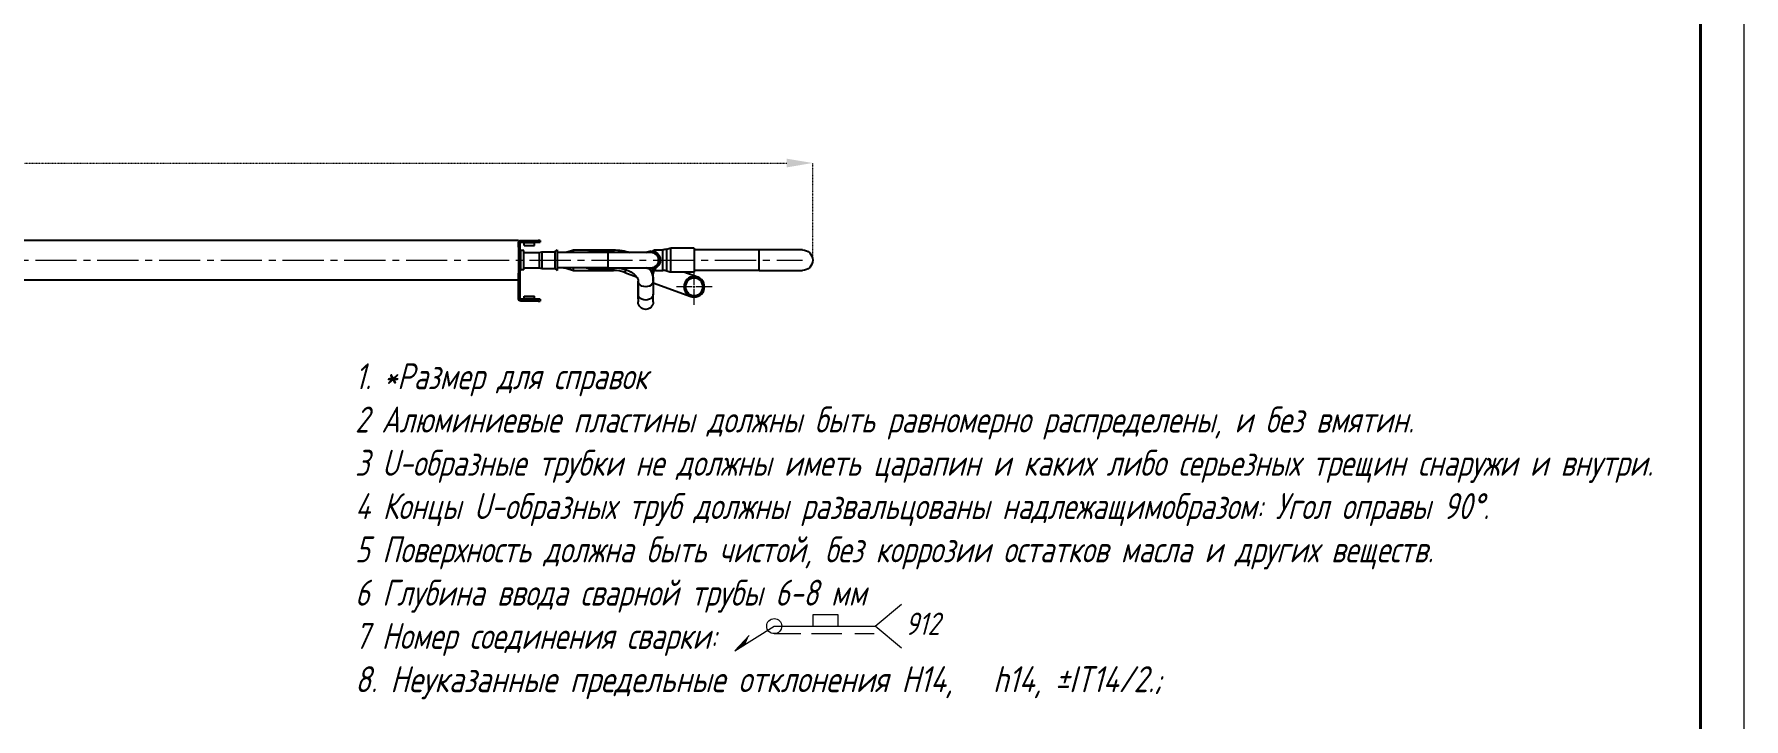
# Model space of a CAD drawing. Header units: millimetres. Extents: x 937859 to 970574, y 987894 to 996517.
# Drawn here: x 965144 to 965935, y 992759 to 993075 of the extents above; entities that cross this region are included whole.
import ezdxf

# ---------------------------------------------------------------- set-up
doc = ezdxf.new("R2010")
doc.units = ezdxf.units.MM
doc.header["$LTSCALE"] = 0.5
doc.linetypes.add('CENTER', pattern=[0.6, 0.375, -0.075, 0.075, -0.075])
doc.linetypes.add('CENTER2', pattern=[28.575, 19.05, -3.175, 3.175, -3.175])
doc.layers.add('MD_Visible', color=7, linetype='Continuous', lineweight=25)
doc.layers.add('MD_Visible Narrow', color=7, linetype='Continuous', lineweight=25)
doc.layers.add('Razmer', color=7, linetype='Continuous')
doc.styles.add('A2', font='GOST_A.TTF', dxfattribs={"width": 0.955, "oblique": 15, "height": 12})
doc.styles.add('SSBKN010703MD', font='GOST_A.TTF', dxfattribs={"width": 0.955, "oblique": 15, "height": 12})
doc.styles.get("Standard").update_dxf_attribs({"font": 'GOST_A.TTF', "oblique": 15})
doc.dimstyles.new('SSBKN010703MD', dxfattribs={"dimtxt": 12, "dimasz": 12, "dimexe": 0.1, "dimexo": 0, "dimtad": 1, "dimtxsty": 'SSBKN010703MD', "dimcen": 2.5, "dimadec": 0, "dimazin": 0, "dimtfac": 1, "dimtmove": 0, "dimatfit": 3, "dimfxl": 1, "dimlwd": 9, "dimlwe": 9, "dimarcsym": 0})

# ---------------------------------------------------------------- blocks, each defined once
blk = doc.blocks.new('*U305')
at = {"color": 0, "linetype": 'CENTER2', "lineweight": 5, "transparency": 16777216}
for p, q in [((0, 0.952), (0, 8.26)), ((-8.26, 0), (-0.952, 0)), ((0.952, 0), (8.26, 0)), ((0, -8.26), (0, -0.952))]:
    blk.add_line(p, q, dxfattribs=at)
at = {"color": 0, "linetype": 'Continuous', "lineweight": 5, "transparency": 16777216}
for p, q in [((-0.476, 0), (0.476, 0)), ((0, -0.476), (0, 0.476))]:
    blk.add_line(p, q, dxfattribs=at)
blk = doc.blocks.new('*D306')
at = {"color": 0, "linetype": 'CENTER', "lineweight": 9, "ltscale": 0.5, "transparency": 16777216}
for p, q in [((964683.41, 992979.83), (964683.41, 993015.73)), ((964695.41, 993015.63), (965492.47, 993015.63)), ((965504.47, 992970.73), (965504.47, 993015.73))]:
    blk.add_line(p, q, dxfattribs=at)
at = {"color": 0, "linetype": 'CENTER', "lineweight": 5, "ltscale": 0.5, "transparency": 16777216}
for points in [[(964695.41, 993017.63), (964695.41, 993013.63), (964683.41, 993015.63)], [(965492.47, 993017.63), (965492.47, 993013.63), (965504.47, 993015.63)]]:
    blk.add_solid(points, dxfattribs=at)
at = {"layer": 'Defpoints', "color": 0, "linetype": 'CENTER', "lineweight": 5, "ltscale": 0.5, "transparency": 16777216}
for p in [(965504.47, 993015.63), (964683.41, 992979.83), (965504.47, 992970.73)]:
    blk.add_point(p, dxfattribs=at)
at = {"color": 0, "linetype": 'CENTER', "lineweight": 5, "ltscale": 0.5, "transparency": 16777216, "insert": (965093.94, 993023.16), "char_height": 12, "attachment_point": 5, "style": 'SSBKN010703MD'}
blk.add_mtext('821,06', dxfattribs=at)

msp = doc.modelspace()

# ---------------------------------------------------------------- hatches: boundary and pattern name
at = {"lineweight": 5}
h = msp.add_hatch(color=256, dxfattribs=at)
h.dxf.hatch_style = 1
h.paths.add_polyline_path([(965475.022, 992797.231), (965468.422, 992790.139), (965473.488, 992793.488)])

# ---------------------------------------------------------------- linework, layer by layer
at = {"lineweight": 9}
msp.add_line((965935.208, 993697.727), (965935.208, 992509.727), dxfattribs=at)
at = {"lineweight": 40}
msp.add_line((965915.208, 993677.727), (965915.208, 992529.727), dxfattribs=at)
at = {"linetype": 'CENTER2', "lineweight": 5, "ltscale": 2}
msp.add_line((964687.707, 992970.729), (965499.707, 992970.729), dxfattribs=at)
at = {"lineweight": 5}
msp.add_line((965468.422, 992790.139), (965475.022, 992797.231), dxfattribs=at)
at = {"layer": 'MD_Visible'}
for p, q in [((965368.407, 992979.829), (964697.407, 992979.829)), ((965368.407, 992979.829), (965368.407, 992961.629)), ((965369.407, 992979.829), (965377.407, 992979.829)), ((965378.407, 992979.829), (965377.407, 992979.829)), ((965378.407, 992979.829), (965378.407, 992979.029)), ((965368.407, 992976.729), (965368.407, 992978.829)), ((965369.207, 992975.729), (965368.407, 992975.729)), ((965369.207, 992976.729), (965369.207, 992978.829)), ((965369.207, 992975.729), (965369.207, 992976.729)), ((965369.207, 992975.729), (965369.207, 992965.729)), ((965369.407, 992979.029), (965377.407, 992979.029)), ((965370.807, 992975.229), (965369.407, 992975.229)), ((965370.807, 992970.729), (965370.807, 992975.229)), ((965370.807, 992974.229), (965377.901, 992974.229)), ((965371.057, 992977.529), (965371.057, 992978.829)), ((965371.057, 992977.529), (965375.757, 992977.529)), ((965375.757, 992977.529), (965375.757, 992978.829)), ((965377.407, 992979.029), (965378.407, 992979.029)), ((965377.901, 992974.229), (965379.207, 992974.579)), ((965377.901, 992974.229), (965377.901, 992967.229)), ((965379.207, 992974.579), (965385.207, 992974.579)), ((965379.207, 992974.579), (965379.207, 992966.879)), ((965385.207, 992974.579), (965386.207, 992975.579)), ((965385.207, 992974.579), (965385.207, 992966.879)), ((965386.207, 992975.579), (965386.207, 992965.879)), ((965409.707, 992974.229), (965386.207, 992974.229)), ((965390.409, 992974.414), (965393.822, 992975.489)), ((965393.822, 992974.229), (965393.822, 992975.489)), ((965393.822, 992975.489), (965412.296, 992975.489)), ((965400.648, 992974.465), (965401.266, 992974.794)), ((965411.707, 992975.029), (965402.207, 992975.029)), ((965429.707, 992974.229), (965409.707, 992974.229)), ((965411.707, 992975.029), (965411.707, 992974.229)), ((965431.707, 992975.489), (965435.073, 992975.489)), ((965449.707, 992976.239), (965438.873, 992976.239)), ((965449.707, 992976.239), (965449.707, 992970.729)), ((965479.707, 992975.489), (965449.707, 992975.489)), ((965499.707, 992975.489), (965479.707, 992975.489)), ((965368.407, 992965.729), (965369.207, 992965.729)), ((965368.407, 992952.829), (965368.407, 992964.729)), ((965369.207, 992964.729), (965369.207, 992965.729)), ((965369.207, 992952.829), (965369.207, 992964.729)), ((965370.807, 992966.229), (965369.407, 992966.229)), ((965370.807, 992966.229), (965370.807, 992970.729)), ((965370.807, 992967.229), (965377.901, 992967.229)), ((965377.901, 992967.229), (965379.207, 992966.879)), ((965379.207, 992966.879), (965385.207, 992966.879)), ((965385.207, 992966.879), (965386.207, 992965.879)), ((965409.707, 992967.229), (965386.207, 992967.229)), ((965390.409, 992967.045), (965393.822, 992965.969)), ((965393.822, 992965.969), (965393.822, 992967.229)), ((965393.822, 992965.969), (965412.296, 992965.969)), ((965400.648, 992966.994), (965401.266, 992966.665)), ((965411.707, 992966.429), (965402.207, 992966.429)), ((965409.707, 992967.229), (965429.707, 992967.229)), ((965411.707, 992967.229), (965411.707, 992966.429)), ((965417.508, 992965.05), (965423.012, 992963.047)), ((965430.707, 992961.088), (965430.707, 992964.39)), ((965431.707, 992965.969), (965435.073, 992965.969)), ((965449.707, 992965.219), (965438.873, 992965.219)), ((965451.279, 992962.89), (965444.878, 992965.219)), ((965449.707, 992970.729), (965449.707, 992965.219)), ((965479.707, 992965.969), (965449.707, 992965.969)), ((965479.707, 992965.969), (965499.707, 992965.969)), ((964697.407, 992961.629), (965368.407, 992961.629)), ((965423.707, 992952.851), (965423.707, 992961.096)), ((965423.707, 992961.088), (965423.707, 992954.955)), ((965423.707, 992961.088), (965423.707, 992954.955)), ((965430.707, 992961.088), (965430.707, 992954.955)), ((965430.707, 992961.088), (965430.707, 992954.955)), ((965430.707, 992960.246), (965448.023, 992953.944)), ((965377.407, 992952.629), (965369.407, 992952.629)), ((965377.407, 992951.829), (965369.407, 992951.829)), ((965371.057, 992954.129), (965375.757, 992954.129)), ((965371.057, 992952.829), (965371.057, 992954.129)), ((965375.757, 992952.829), (965375.757, 992954.129)), ((965378.407, 992952.629), (965377.407, 992952.629)), ((965377.407, 992951.829), (965378.407, 992951.829)), ((965378.407, 992952.629), (965378.407, 992951.829)), ((965423.707, 992954.955), (965423.707, 992951.446)), ((965423.707, 992954.955), (965423.707, 992951.446)), ((965423.707, 992952.851), (965423.707, 992951.446)), ((965427.207, 992947.946), (965427.207, 992947.946)), ((965430.707, 992951.446), (965430.707, 992954.955)), ((965430.707, 992951.446), (965430.707, 992954.955))]:
    msp.add_line(p, q, dxfattribs=at)
at = {"layer": 'MD_Visible', "extrusion": (0, 0, -1)}
for radius in [4.76, 4.05]:
    msp.add_circle((-965449.651, 992958.417), radius, dxfattribs=at)
for centre, radius, start, end in [((-965369.407, 992978.829), 1, 0, 90), ((-965369.407, 992978.829), 0.2, 0, 90), ((-965369.407, 992975.429), 0.2, 270, 0), ((-965370.857, 992978.829), 0.2, 90, 180), ((-965389.207, 992978.229), 4, 252.515573, 269.863838), ((-965399.707, 992976.229), 2, 241.927513, 270), ((-965402.207, 992973.029), 2, 61.927513, 90), ((-965412.296, 992950.729), 24.76, 90, 108.357212), ((-965429.707, 992970.729), 4.25, 55.439678, 90), ((-965429.707, 992970.729), 4.25, 90, 270), ((-965431.707, 992973.489), 2, 46.258997, 90), ((-965435.073, 992980.489), 5, 247.668355, 270), ((-965438.873, 992971.239), 5, 67.668355, 90), ((-965499.707, 992970.729), 4.76, 90, 180), ((-965369.407, 992966.029), 0.2, 0, 90), ((-965389.207, 992963.229), 4, 90, 107.484427), ((-965399.707, 992965.229), 2, 90, 118.072487), ((-965402.207, 992968.429), 2, 270, 298.072487), ((-965429.707, 992970.729), 4.25, 270, 304.560322), ((-965431.707, 992967.969), 2, 270, 313.741003), ((-965438.873, 992970.219), 5, 270, 292.331645), ((-965499.707, 992970.729), 4.76, 180, 270), ((-965369.407, 992952.829), 1, 270, 0), ((-965369.407, 992952.829), 0.2, 270, 0), ((-965370.857, 992952.829), 0.2, 180, 270), ((-965427.207, 992951.446), 3.5, 180, 0)]:
    msp.add_arc(centre, radius, start, end, dxfattribs=at)
at = {"layer": 'MD_Visible'}
for centre, radius, start, end in [((965375.957, 992978.829), 0.2, 90, 180), ((965429.707, 992970.729), 3.54, 90, 98.62136), ((965429.707, 992970.729), 3.54, 270, 90), ((965429.707, 992970.729), 3.5, 0, 90), ((965412.296, 992950.729), 15.24, 70, 90), ((965429.707, 992970.729), 3.54, 261.37864, 270), ((965429.707, 992970.729), 3.5, 270, 0), ((965435.073, 992960.969), 5, 67.668355, 90), ((965375.957, 992952.829), 0.2, 180, 270)]:
    msp.add_arc(centre, radius, start, end, dxfattribs=at)
for points in [[(965412.237, 992974.229), (965412.227, 992974.229), (965412.217, 992974.229), (965412.207, 992974.229)], [(965412.207, 992967.229), (965412.207, 992967.229), (965412.207, 992967.229), (965412.207, 992967.229)], [(965430.707, 992964.39), (965430.707, 992965.121), (965430.573, 992965.848), (965430.335, 992966.515)], [(965430.707, 992964.402), (965430.706, 992965.129), (965430.572, 992965.852), (965430.335, 992966.515)]]:
    msp.add_open_spline(points, degree=3, dxfattribs=at)
for points, knots in [([(965412.207, 992967.229), (965413.436, 992967.229), (965414.664, 992967.114), (965416.98, 992966.671), (965418.068, 992966.345), (965419.979, 992965.547), (965420.805, 992965.077), (965422.137, 992964.085), (965422.642, 992963.565), (965423.379, 992962.534), (965423.578, 992962.038), (965423.692, 992961.418), (965423.707, 992961.253), (965423.707, 992961.088)], [4.712389, 4.712389, 4.712389, 4.712389, 5.0014693, 5.0014693, 5.2886001, 5.2886001, 5.5710807, 5.5710807, 5.8528755, 5.8528755, 6.1651796, 6.1651796, 6.2831853, 6.2831853, 6.2831853, 6.2831853]), ([(965412.207, 992967.229), (965413.436, 992967.229), (965414.664, 992967.114), (965416.98, 992966.671), (965418.068, 992966.345), (965419.979, 992965.547), (965420.805, 992965.077), (965422.137, 992964.085), (965422.642, 992963.565), (965423.379, 992962.534), (965423.578, 992962.038), (965423.692, 992961.418), (965423.707, 992961.253), (965423.707, 992961.088)], [4.712389, 4.712389, 4.712389, 4.712389, 5.0014693, 5.0014693, 5.2886001, 5.2886001, 5.5710807, 5.5710807, 5.8528755, 5.8528755, 6.1651796, 6.1651796, 6.2831853, 6.2831853, 6.2831853, 6.2831853]), ([(965429.103, 992966.523), (965429.28, 992966.238), (965429.445, 992965.945), (965430.244, 992964.366), (965430.634, 992962.954), (965430.704, 992961.376), (965430.707, 992961.232), (965430.707, 992961.088)], [5.90229541, 5.90229541, 5.90229541, 5.90229541, 5.96902604, 5.96902604, 6.25452812, 6.25452812, 6.28318531, 6.28318531, 6.28318531, 6.28318531]), ([(965429.103, 992966.523), (965429.28, 992966.238), (965429.445, 992965.945), (965430.244, 992964.366), (965430.634, 992962.954), (965430.704, 992961.376), (965430.707, 992961.232), (965430.707, 992961.088)], [5.90229541, 5.90229541, 5.90229541, 5.90229541, 5.96902604, 5.96902604, 6.25452812, 6.25452812, 6.28318531, 6.28318531, 6.28318531, 6.28318531])]:
    msp.add_open_spline(points, degree=3, knots=knots, dxfattribs=at)
at = {"layer": 'MD_Visible Narrow'}
for p, q in [((965377.407, 992979.029), (965377.407, 992979.829)), ((965368.407, 992976.729), (965369.207, 992976.729)), ((965369.407, 992970.729), (965369.407, 992975.229)), ((965371.057, 992978.829), (965375.757, 992978.829)), ((965390.409, 992974.229), (965390.409, 992974.414)), ((965400.648, 992974.229), (965400.648, 992974.465)), ((965401.266, 992974.794), (965401.266, 992974.229)), ((965402.207, 992974.229), (965402.207, 992975.029)), ((965409.707, 992974.229), (965409.707, 992970.729)), ((965412.296, 992975.489), (965412.296, 992974.229)), ((965431.707, 992974.479), (965431.707, 992975.489)), ((965435.073, 992970.729), (965435.073, 992975.489)), ((965436.973, 992970.729), (965436.973, 992975.864)), ((965438.873, 992970.729), (965438.873, 992976.239)), ((965479.707, 992970.729), (965479.707, 992975.489)), ((965369.207, 992964.729), (965368.407, 992964.729)), ((965369.407, 992966.229), (965369.407, 992970.729)), ((965390.409, 992967.045), (965390.409, 992967.229)), ((965400.648, 992966.994), (965400.648, 992967.229)), ((965401.266, 992967.229), (965401.266, 992966.665)), ((965402.207, 992966.429), (965402.207, 992967.229)), ((965409.707, 992970.729), (965409.707, 992967.229)), ((965412.296, 992967.229), (965412.296, 992965.969)), ((965417.976, 992966.336), (965417.508, 992965.05)), ((965431.146, 992966.05), (965430.693, 992964.806)), ((965431.707, 992965.969), (965431.707, 992966.979)), ((965435.073, 992965.969), (965435.073, 992970.729)), ((965436.973, 992965.594), (965436.973, 992970.729)), ((965438.873, 992965.219), (965438.873, 992970.729)), ((965479.707, 992965.969), (965479.707, 992970.729)), ((965375.757, 992952.829), (965371.057, 992952.829)), ((965377.407, 992951.829), (965377.407, 992952.629))]:
    msp.add_line(p, q, dxfattribs=at)
at = {"layer": 'MD_Visible Narrow', "extrusion": (0, 0, -1)}
for start, end in [(0, 0.158329), (269.999963, 0), (269.999963, 0), (180, 269.999963)]:
    msp.add_arc((-965427.207, 992951.446), 3.5, start, end, dxfattribs=at)
for centre, major_axis, ratio, start_param, end_param in [((965427.207, 992964.39), (-3.5, 0), 0.9063078, 2.4217213, 3.1415927), ((965427.207, 992961.088), (3.5, 0), 0.7660444, 0, 3.1415927), ((965427.207, 992961.088), (3.5, 0), 0.7660444, 0, 3.1415927), ((965427.207, 992954.955), (3.5, 0), 0.7660444, 0, 3.1415927), ((965427.207, 992954.955), (3.5, 0), 0.7660444, 0, 3.1415927), ((965427.207, 992952.851), (-3.5, 0), 0.9063078, 0, 0.0027634)]:
    msp.add_ellipse(centre, major_axis=major_axis, ratio=ratio, start_param=start_param, end_param=end_param, dxfattribs=at)
at = {"layer": 'Razmer', "lineweight": 9}
for p, q in [((965468.422, 992790.139), (965486.664, 992801.59)), ((965486.664, 992801.59), (965533.4, 992801.59)), ((965486.664, 992798.108), (965498.975, 992798.108)), ((965503.947, 992798.108), (965517.947, 992798.108)), ((965523.895, 992798.108), (965532.966, 992798.108))]:
    msp.add_line(p, q, dxfattribs=at)
msp.add_lwpolyline([(965504.579, 992801.59), (965516.173, 992801.59), (965516.173, 992806.842), (965504.579, 992806.842)], close=True, dxfattribs=at)
msp.add_lwpolyline([(965545.534, 992791.453), (965533.4, 992801.59), (965545.534, 992811.727)], dxfattribs=at)
msp.add_circle((965486.664, 992801.59), 3.482, dxfattribs=at)

# ---------------------------------------------------------------- block references
at = {"linetype": 'CENTER2', "lineweight": 5, "extrusion": (0, 0, -1)}
msp.add_blockref('*U305', (-965449.651, 992958.417), dxfattribs=at)

# ---------------------------------------------------------------- texts
at = {"insert": (965292.745, 992923.063), "char_height": 12, "width": 726.40064, "attachment_point": 1, "style": 'A2'}
msp.add_mtext('1. *Размер для справок\\P2 Алюминиевые пластины должны быть равномерно распределены, и без вмятин.\\P3 U-образные трубки не должны иметь царапин и каких либо серьезных трещин снаружи и внутри.\\P4 Концы U-образных труб должны развальцованы надлежащимобразом: Угол оправы 90°.\\P5 Поверхность должна быть чистой, без коррозии остатков масла и других веществ.\\P6 Глубина ввода сварной трубы 6-8 мм\\P7 Номер соединения сварки:\\P{\\W1;\\C0;8. Неуказанные предельные отклонения H14,   h14, ±IT14/2.;}', dxfattribs=at)
at = {"layer": 'Razmer', "lineweight": 9, "insert": (965547.266, 992807.834), "char_height": 10.32192, "attachment_point": 1}
msp.add_mtext_dynamic_manual_height_columns('{\\fGOST type A|b0|i0|c204|p34;912}', width=13.6047, gutter_width=21.348, heights=[0], dxfattribs=at)

# ---------------------------------------------------------------- dimensions: what is measured, and where the dimension line sits
at = {"linetype": 'CENTER', "lineweight": 5, "ltscale": 0.5}
dim = msp.add_linear_dim(base=(965504.467, 993015.626), p1=(964683.407, 992979.829), p2=(965504.467, 992970.729), dimstyle='SSBKN010703MD', dxfattribs=at)
dim.commit()
dim.dimension.update_dxf_attribs({"geometry": '*D306', "text_midpoint": (965093.937, 993023.156)})

doc.saveas('drawing.dxf')
